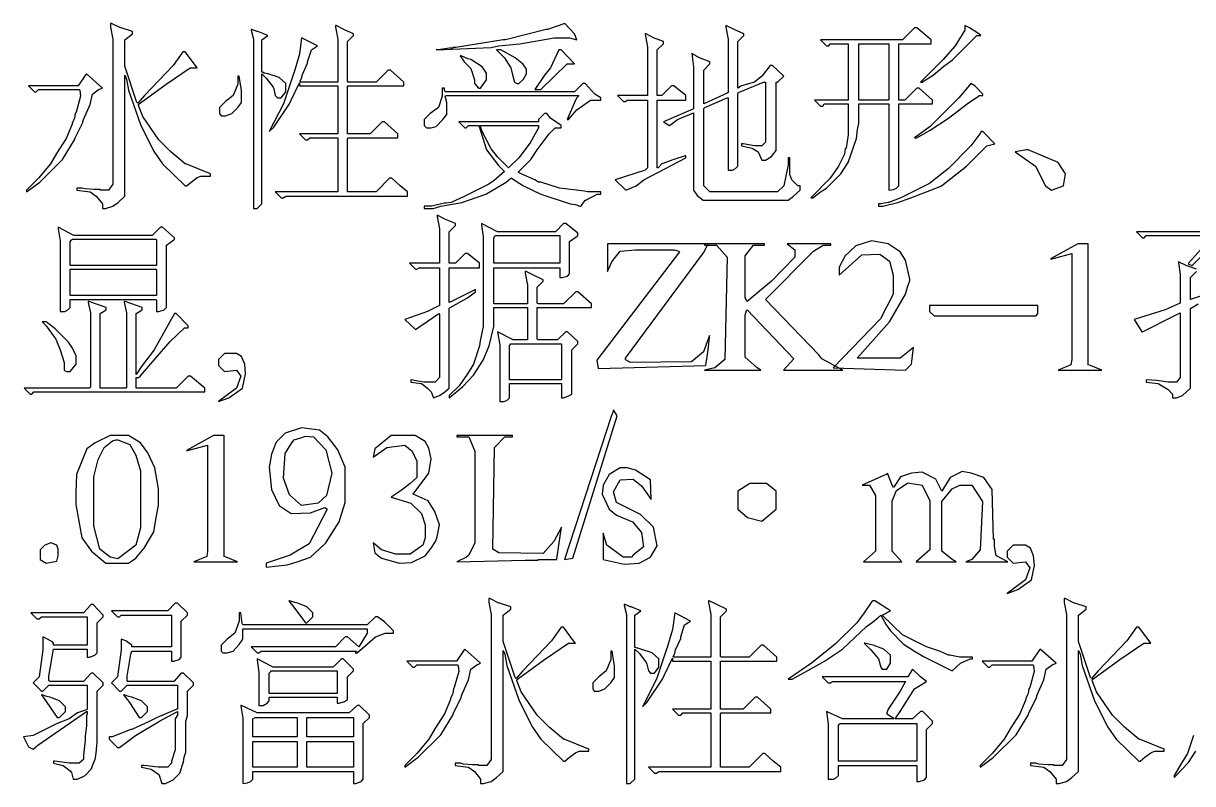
# Model space of a CAD drawing. Extents: x 94 to 452, y -72 to 1042.
# Drawn here: x 404.96 to 426.29, y 739.9 to 753.78 of the extents above; entities that cross this region are included whole.
import ezdxf

# ---------------------------------------------------------------- set-up
doc = ezdxf.new("R2010")
doc.units = 0
doc.header["$MEASUREMENT"] = 0
doc.layers.add('TREE_LAYER', color=7, linetype='Continuous')

msp = doc.modelspace()

# ---------------------------------------------------------------- linework, layer by layer
at = {"layer": 'TREE_LAYER', "elevation": 1017}
for points in [[(406.561387, 753.776627), (406.547661, 753.776627), (406.547661, 753.707999), (406.588838, 753.488391), (406.588838, 750.839372), (406.506485, 750.729568), (406.355504, 750.729568), (406.355504, 750.743293), (406.2457, 750.743293), (406.2457, 750.743293), (406.080995, 750.757019), (406.026093, 750.770744), (405.930014, 750.770744), (405.930014, 750.729568), (406.177073, 750.702117), (406.286877, 750.619764), (406.396681, 750.482509), (406.396681, 750.482509), (406.396681, 750.400156), (406.451583, 750.400156), (406.588838, 750.441332), (406.684916, 750.50996), (406.808446, 750.619764), (406.808446, 752.829568), (406.808446, 752.829568), (406.835897, 752.76094), (406.877073, 752.555058), (407.096681, 751.90996), (407.34374, 751.429568), (407.49472, 751.20996), (407.906485, 750.811921), (407.933936, 750.811921), (408.016289, 750.880548), (408.126093, 750.962901), (408.19472, 750.990352), (408.373151, 750.990352), (408.373151, 751.031528), (408.373151, 751.031528), (407.92021, 751.20996), (407.906485, 751.20996), (407.6457, 751.429568), (407.426093, 751.649176), (407.137857, 752.074666), (407.055504, 752.280548), (407.055504, 752.294274), (407.06923, 752.307999), (407.563348, 752.664862), (408.002563, 752.966823), (408.016289, 752.966823), (408.126093, 752.966823), (408.112367, 752.980548), (407.906485, 753.255058), (407.906485, 753.255058), (407.865308, 753.255058), (407.686877, 753.007999), (407.165308, 752.458979), (407.041779, 752.321725), (407.028053, 752.33545), (406.808446, 752.994274), (406.808446, 753.474666), (406.9457, 753.58447), (406.9457, 753.58447), (406.9457, 753.625646), (406.739818, 753.694274), (406.726093, 753.694274), (406.561387, 753.776627), (406.561387, 753.776627)], [(410.664963, 753.73545), (410.651238, 753.73545), (410.651238, 753.707999), (410.692414, 753.488391), (410.692414, 752.719764), (410.692414, 752.706038), (410.00614, 752.706038), (410.00614, 752.719764), (410.033591, 752.774666), (410.047316, 752.843293), (410.143395, 753.049176), (410.143395, 753.076627), (410.212022, 753.296234), (410.321826, 753.364862), (410.033591, 753.515842), (409.992414, 753.213881), (409.896336, 752.88447), (409.88261, 752.857019), (409.704179, 752.307999), (409.443395, 751.800156), (409.525748, 751.882509), (409.813983, 752.307999), (409.841434, 752.376627), (409.992414, 752.692313), (409.992414, 752.678587), (409.992414, 752.637411), (410.692414, 752.637411), (410.692414, 752.637411), (410.692414, 751.758979), (410.692414, 751.758979), (409.992414, 751.758979), (410.102218, 751.649176), (410.143395, 751.649176), (410.184571, 751.690352), (410.692414, 751.690352), (410.692414, 751.676627), (410.692414, 750.702117), (410.692414, 750.702117), (409.553199, 750.702117), (409.663002, 750.592313), (409.704179, 750.592313), (409.745355, 750.619764), (411.968885, 750.619764), (411.968885, 750.702117), (411.83163, 750.811921), (411.68065, 750.949176), (411.639473, 750.949176), (411.392414, 750.702117), (410.884571, 750.702117), (410.870846, 750.702117), (410.870846, 751.676627), (410.884571, 751.690352), (411.790453, 751.690352), (411.790453, 751.758979), (411.543395, 751.978587), (411.502218, 751.978587), (411.28261, 751.758979), (410.884571, 751.758979), (410.870846, 751.758979), (410.870846, 752.637411), (410.884571, 752.637411), (411.900257, 752.637411), (411.900257, 752.706038), (411.653199, 752.925646), (411.612022, 752.925646), (411.392414, 752.706038), (410.884571, 752.706038), (410.870846, 752.719764), (410.870846, 753.447215), (410.98065, 753.557019), (410.98065, 753.58447), (410.802218, 753.666823), (410.664963, 753.73545), (410.664963, 753.73545)], [(414.837167, 753.776627), (414.521481, 753.666823), (414.49403, 753.666823), (413.752853, 753.474666), (413.711677, 753.474666), (412.846971, 753.337411), (412.792069, 753.337411), (412.792069, 753.323685), (412.723442, 753.323685), (412.531285, 753.296234), (412.490108, 753.296234), (413.492069, 753.337411), (413.629324, 753.364862), (414.013638, 753.406038), (414.64501, 753.515842), (414.91952, 753.515842), (415.056775, 753.474666), (415.015599, 753.58447), (414.837167, 753.776627), (414.837167, 753.776627)], [(417.774077, 753.73545), (417.774077, 753.73545), (417.774077, 753.707999), (417.815254, 753.488391), (417.815254, 752.513881), (417.801528, 752.500156), (417.376038, 752.307999), (417.376038, 752.321725), (417.376038, 752.925646), (417.485842, 753.03545), (417.485842, 753.076627), (417.293685, 753.145254), (417.15643, 753.227607), (417.183881, 752.980548), (417.183881, 752.225646), (417.170156, 752.211921), (416.634861, 751.978587), (416.744665, 751.90996), (416.895646, 752.019764), (417.183881, 752.143293), (417.183881, 752.143293), (417.183881, 750.729568), (417.252508, 750.633489), (417.362312, 750.551136), (418.913293, 750.551136), (419.009371, 750.619764), (419.132901, 750.729568), (419.132901, 750.811921), (419.091724, 750.811921), (418.98192, 750.921725), (418.940744, 751.017803), (418.940744, 751.319764), (418.913293, 751.319764), (418.913293, 751.196234), (418.83094, 750.811921), (418.721136, 750.702117), (417.485842, 750.702117), (417.376038, 750.811921), (417.376038, 752.225646), (417.389763, 752.239372), (417.801528, 752.417803), (417.815254, 752.417803), (417.815254, 751.100156), (417.897606, 751.100156), (417.952508, 751.127607), (417.993685, 751.168783), (417.993685, 752.500156), (418.00741, 752.513881), (418.460352, 752.706038), (418.501528, 752.706038), (418.501528, 752.706038), (418.501528, 751.607999), (418.432901, 751.539372), (418.295646, 751.539372), (418.089763, 751.580548), (418.062312, 751.580548), (418.062312, 751.539372), (418.254469, 751.498195), (418.364273, 751.429568), (418.432901, 751.278587), (418.501528, 751.278587), (418.611332, 751.347215), (418.693685, 751.457019), (418.693685, 752.706038), (418.721136, 752.706038), (418.83094, 752.815842), (418.625057, 753.007999), (418.583881, 753.007999), (418.432901, 752.815842), (418.295646, 752.706038), (418.062312, 752.637411), (417.993685, 752.596234), (417.993685, 752.60996), (417.993685, 753.447215), (418.103489, 753.557019), (418.103489, 753.58447), (417.925057, 753.666823), (417.774077, 753.73545), (417.774077, 753.73545)], [(421.260007, 753.694274), (421.21883, 753.694274), (420.999222, 753.474666), (419.503144, 753.474666), (419.612948, 753.364862), (419.654124, 753.364862), (419.681575, 753.406038), (420.010987, 753.406038), (420.010987, 753.406038), (420.010987, 752.390352), (420.010987, 752.376627), (419.39334, 752.376627), (419.503144, 752.266823), (419.54432, 752.266823), (419.571771, 752.307999), (420.010987, 752.307999), (420.010987, 752.307999), (420.010987, 751.745254), (419.96981, 751.498195), (419.956085, 751.48447), (419.942359, 751.388391), (419.832556, 751.168783), (419.681575, 750.949176), (419.324712, 750.592313), (419.365889, 750.592313), (419.503144, 750.702117), (419.612948, 750.770744), (419.873732, 751.031528), (420.010987, 751.237411), (420.161967, 751.676627), (420.175693, 751.841332), (420.203144, 751.951136), (420.203144, 752.307999), (420.203144, 752.307999), (420.738438, 752.307999), (420.752163, 752.307999), (420.752163, 750.729568), (420.834516, 750.743293), (420.889418, 750.770744), (420.930595, 750.811921), (420.930595, 752.307999), (420.930595, 752.307999), (421.548242, 752.307999), (421.548242, 752.376627), (421.301183, 752.596234), (421.260007, 752.596234), (421.040399, 752.376627), (420.930595, 752.376627), (420.930595, 752.390352), (420.930595, 753.406038), (420.930595, 753.406038), (421.520791, 753.406038), (421.520791, 753.474666), (421.260007, 753.694274), (421.260007, 753.694274)], [(422.138438, 753.73545), (422.138438, 753.73545), (422.138438, 753.666823), (422.138438, 753.653097), (421.960007, 753.364862), (421.740399, 753.117803), (421.328634, 752.706038), (421.36981, 752.706038), (421.383536, 752.719764), (421.561967, 752.829568), (421.754124, 752.994274), (421.905105, 753.104077), (422.358046, 753.557019), (422.426673, 753.557019), (422.371771, 753.598195), (422.220791, 753.694274), (422.138438, 753.73545), (422.138438, 753.73545)], [(409.127708, 753.666823), (409.113983, 753.666823), (409.113983, 753.653097), (409.155159, 753.488391), (409.155159, 750.400156), (409.223787, 750.400156), (409.30614, 750.482509), (409.30614, 752.843293), (409.30614, 752.857019), (409.388493, 752.774666), (409.512022, 752.60996), (409.525748, 752.582509), (409.553199, 752.458979), (409.594375, 752.417803), (409.663002, 752.417803), (409.745355, 752.527607), (409.745355, 752.678587), (409.621826, 752.788391), (409.415944, 752.857019), (409.361042, 752.870744), (409.347316, 752.870744), (409.319865, 752.88447), (409.30614, 752.88447), (409.30614, 753.474666), (409.415944, 753.557019), (409.237512, 753.625646), (409.223787, 753.625646), (409.127708, 753.666823), (409.127708, 753.666823)], [(416.319175, 753.58447), (416.30545, 753.58447), (416.30545, 753.570744), (416.346626, 753.351136), (416.346626, 752.458979), (416.346626, 752.458979), (415.797606, 752.458979), (415.90741, 752.349176), (415.948587, 752.349176), (415.976038, 752.376627), (416.346626, 752.376627), (416.346626, 752.376627), (416.346626, 751.141332), (416.30545, 751.100156), (415.75643, 750.921725), (415.948587, 750.729568), (416.140744, 750.811921), (416.277999, 750.921725), (417.046626, 751.319764), (417.046626, 751.36094), (417.032901, 751.36094), (416.827018, 751.292313), (416.60741, 751.20996), (416.538783, 751.141332), (416.525057, 751.141332), (416.525057, 752.376627), (416.538783, 752.376627), (417.046626, 752.376627), (417.046626, 752.458979), (416.827018, 752.637411), (416.785842, 752.637411), (416.60741, 752.458979), (416.525057, 752.458979), (416.525057, 753.296234), (416.634861, 753.406038), (416.634861, 753.447215), (416.45643, 753.515842), (416.319175, 753.58447), (416.319175, 753.58447)], [(413.670501, 753.296234), (413.588148, 753.296234), (413.739128, 753.145254), (413.848932, 752.966823), (413.890108, 752.815842), (413.917559, 752.706038), (413.958736, 752.678587), (413.999912, 752.678587), (414.082265, 752.76094), (414.137167, 752.857019), (414.137167, 752.925646), (414.137167, 752.939372), (414.06854, 753.03545), (414.054814, 753.049176), (413.931285, 753.145254), (413.670501, 753.296234), (413.670501, 753.296234)], [(414.76854, 753.296234), (414.727363, 753.296234), (414.576383, 752.966823), (414.466579, 752.829568), (414.288148, 752.568783), (414.397952, 752.568783), (414.878344, 753.03545), (415.015599, 753.03545), (414.76854, 753.296234), (414.76854, 753.296234)], [(420.203144, 753.406038), (420.203144, 753.406038), (420.738438, 753.406038), (420.752163, 753.406038), (420.752163, 752.390352), (420.738438, 752.376627), (420.203144, 752.376627), (420.203144, 752.390352), (420.203144, 753.406038), (420.203144, 753.406038)], [(412.94305, 753.18643), (412.929324, 753.18643), (412.997952, 753.076627), (413.121481, 752.953097), (413.190108, 752.747215), (413.190108, 752.678587), (413.258736, 752.596234), (413.299912, 752.596234), (413.409716, 752.747215), (413.409716, 752.857019), (413.409716, 752.870744), (413.327363, 752.980548), (413.121481, 753.117803), (413.066579, 753.131528), (412.94305, 753.18643), (412.94305, 753.18643)], [(406.108446, 752.857019), (406.09472, 752.843293), (405.957465, 752.637411), (405.051583, 752.637411), (405.161387, 752.527607), (405.188838, 752.527607), (405.230014, 752.568783), (405.971191, 752.568783), (405.984916, 752.555058), (405.998642, 752.445254), (405.916289, 752.157019), (405.902563, 752.129568), (405.888838, 752.047215), (405.875112, 752.019764), (405.847661, 751.951136), (405.847661, 751.937411), (405.737857, 751.676627), (405.559426, 751.402117), (405.449622, 751.20996), (405.230014, 750.949176), (405.010406, 750.729568), (405.010406, 750.702117), (405.257465, 750.880548), (405.66923, 751.292313), (405.888838, 751.649176), (405.902563, 751.690352), (406.039818, 751.964862), (406.039818, 751.978587), (406.053544, 752.019764), (406.177073, 752.294274), (406.218249, 752.48643), (406.328053, 752.568783), (406.396681, 752.596234), (406.108446, 752.857019), (406.108446, 752.857019)], [(408.894375, 752.815842), (408.866924, 752.815842), (408.866924, 752.664862), (408.784571, 752.458979), (408.647316, 752.349176), (408.537512, 752.239372), (408.537512, 752.129568), (408.564963, 752.088391), (408.647316, 752.088391), (408.75712, 752.129568), (408.866924, 752.239372), (408.935551, 752.33545), (408.935551, 752.555058), (408.921826, 752.623685), (408.894375, 752.815842), (408.894375, 752.815842)], [(415.207755, 752.678587), (415.166579, 752.678587), (415.015599, 752.527607), (412.654814, 752.527607), (412.641089, 752.555058), (412.641089, 752.596234), (412.599912, 752.596234), (412.599912, 752.445254), (412.531285, 752.239372), (412.380304, 752.129568), (412.270501, 752.019764), (412.270501, 751.90996), (412.311677, 751.868783), (412.39403, 751.868783), (412.490108, 751.896234), (412.613638, 752.019764), (412.682265, 752.115842), (412.682265, 752.33545), (412.654814, 752.445254), (412.66854, 752.458979), (415.084226, 752.458979), (415.084226, 752.445254), (415.056775, 752.417803), (415.029324, 752.376627), (414.878344, 752.019764), (414.878344, 752.019764), (414.905795, 752.019764), (415.056775, 752.198195), (415.303834, 752.376627), (415.317559, 752.376627), (415.495991, 752.376627), (415.495991, 752.417803), (415.386187, 752.48643), (415.207755, 752.678587), (415.207755, 752.678587)], [(422.248242, 752.678587), (422.220791, 752.651136), (422.028634, 752.417803), (421.507065, 751.896234), (421.410987, 751.827607), (421.21883, 751.690352), (421.260007, 751.690352), (421.507065, 751.827607), (421.836477, 752.047215), (422.179614, 752.307999), (422.385497, 752.445254), (422.399222, 752.458979), (422.46785, 752.458979), (422.46785, 752.48643), (422.316869, 752.637411), (422.248242, 752.678587), (422.248242, 752.678587)], [(414.507755, 752.129568), (414.466579, 752.129568), (414.356775, 752.019764), (414.356775, 751.978587), (414.356775, 751.978587), (412.901873, 751.978587), (413.011677, 751.868783), (413.039128, 751.868783), (413.080304, 751.90996), (413.258736, 751.90996), (413.272461, 751.896234), (413.409716, 751.470744), (413.629324, 751.182509), (413.739128, 751.072705), (413.546971, 750.907999), (413.450893, 750.839372), (413.011677, 750.619764), (412.764618, 750.50996), (412.66854, 750.496234), (412.641089, 750.496234), (412.586187, 750.482509), (412.407755, 750.441332), (412.270501, 750.441332), (412.270501, 750.400156), (412.435206, 750.400156), (412.572461, 750.441332), (412.956775, 750.50996), (413.395991, 750.66094), (413.766579, 750.880548), (413.848932, 750.949176), (413.862657, 750.949176), (414.082265, 750.811921), (414.397952, 750.66094), (414.933246, 750.482509), (415.029324, 750.468783), (415.111677, 750.441332), (415.125403, 750.441332), (415.139128, 750.455058), (415.207755, 750.551136), (415.221481, 750.551136), (415.427363, 750.66094), (415.495991, 750.66094), (415.495991, 750.702117), (415.248932, 750.702117), (415.19403, 750.715842), (414.741089, 750.770744), (414.397952, 750.880548), (414.356775, 750.880548), (414.288148, 750.921725), (414.041089, 751.031528), (413.986187, 751.058979), (414.21952, 751.292313), (414.329324, 751.470744), (414.548932, 751.758979), (414.658736, 751.868783), (414.76854, 751.868783), (414.76854, 751.90996), (414.576383, 752.047215), (414.507755, 752.129568), (414.507755, 752.129568)], [(413.299912, 751.896234), (413.299912, 751.90996), (414.356775, 751.90996), (414.356775, 751.896234), (414.356775, 751.868783), (414.205795, 751.594274), (413.999912, 751.319764), (413.807755, 751.141332), (413.615599, 751.333489), (413.492069, 751.48447), (413.327363, 751.800156), (413.299912, 751.896234), (413.299912, 751.896234)], [(422.46785, 751.800156), (422.426673, 751.800156), (422.426673, 751.78643), (422.248242, 751.539372), (421.836477, 751.127607), (421.49334, 750.853097), (420.971771, 750.592313), (420.752163, 750.50996), (420.738438, 750.50996), (420.601183, 750.482509), (420.560007, 750.482509), (420.560007, 750.441332), (420.642359, 750.441332), (420.916869, 750.50996), (421.150203, 750.592313), (421.685497, 750.798195), (421.712948, 750.811921), (422.165889, 751.168783), (422.536477, 751.539372), (422.687458, 751.580548), (422.46785, 751.800156), (422.46785, 751.800156)], [(423.291034, 751.470744), (423.263583, 751.470744), (423.057701, 751.429568), (423.428289, 751.168783), (423.60672, 750.811921), (423.716524, 750.729568), (423.936132, 750.811921), (423.977309, 751.031528), (423.840054, 751.237411), (423.291034, 751.470744), (423.291034, 751.470744)], [(412.509531, 750.276627), (412.509531, 750.276627), (412.509531, 750.249176), (412.550708, 750.029568), (412.550708, 749.398195), (412.536982, 749.398195), (412.001688, 749.398195), (412.111492, 749.288391), (412.138943, 749.288391), (412.180119, 749.315842), (412.536982, 749.315842), (412.550708, 749.315842), (412.550708, 748.629568), (412.3311, 748.519764), (411.919335, 748.368783), (412.111492, 748.190352), (412.536982, 748.478587), (412.550708, 748.464862), (412.550708, 747.311921), (412.468355, 747.229568), (412.262472, 747.229568), (412.029139, 747.270744), (412.029139, 747.229568), (412.221296, 747.202117), (412.3311, 747.119764), (412.399727, 747.051136), (412.440904, 746.941332), (412.550708, 746.982509), (412.646786, 747.051136), (412.729139, 747.119764), (412.729139, 748.574666), (412.742864, 748.588391), (413.058551, 748.766823), (413.209531, 748.876627), (413.209531, 748.917803), (412.770315, 748.698195), (412.729139, 748.68447), (412.729139, 748.698195), (412.729139, 749.315842), (412.729139, 749.315842), (413.278159, 749.315842), (413.278159, 749.398195), (413.058551, 749.576627), (413.017374, 749.576627), (412.838943, 749.398195), (412.729139, 749.398195), (412.729139, 749.398195), (412.729139, 749.974666), (412.838943, 750.08447), (412.838943, 750.125646), (412.660512, 750.194274), (412.509531, 750.276627), (412.509531, 750.276627)], [(405.588776, 750.057019), (405.588776, 750.057019), (405.588776, 750.029568), (405.629952, 749.80996), (405.629952, 748.519764), (405.712305, 748.519764), (405.767207, 748.547215), (405.808384, 748.588391), (405.808384, 748.725646), (405.808384, 748.739372), (407.37309, 748.739372), (407.386815, 748.725646), (407.386815, 748.519764), (407.427992, 748.519764), (407.52407, 748.547215), (407.565247, 748.588391), (407.565247, 749.727607), (407.702501, 749.823685), (407.716227, 749.837411), (407.716227, 749.864862), (407.496619, 750.057019), (407.455443, 750.057019), (407.304462, 749.906038), (405.877011, 749.906038), (405.588776, 750.057019), (405.588776, 750.057019)], [(413.319335, 750.125646), (413.319335, 750.125646), (413.319335, 750.098195), (413.346786, 749.878587), (413.346786, 748.245254), (413.291884, 747.98447), (413.278159, 747.888391), (413.168355, 747.558979), (413.058551, 747.380548), (412.90757, 747.16094), (412.729139, 746.982509), (412.729139, 746.941332), (412.976198, 747.147215), (413.168355, 747.353097), (413.346786, 747.627607), (413.45659, 747.888391), (413.497766, 748.066823), (413.538943, 748.245254), (413.538943, 748.588391), (413.538943, 748.588391), (414.15659, 748.588391), (414.15659, 748.588391), (414.15659, 748.011921), (414.15659, 747.998195), (413.895806, 747.998195), (413.60757, 748.149176), (413.648747, 747.902117), (413.648747, 746.872705), (413.7311, 746.872705), (413.786002, 746.900156), (413.827178, 746.941332), (413.827178, 747.188391), (413.827178, 747.202117), (414.774237, 747.202117), (414.774237, 747.188391), (414.774237, 746.941332), (414.815413, 746.941332), (414.925217, 746.982509), (414.966394, 747.00996), (414.966394, 747.819764), (415.076198, 747.929568), (415.076198, 747.970744), (414.884041, 748.149176), (414.85659, 748.149176), (414.70561, 747.998195), (414.348747, 747.998195), (414.335021, 748.011921), (414.335021, 748.588391), (414.348747, 748.588391), (415.323257, 748.588391), (415.323257, 748.657019), (415.076198, 748.876627), (415.035021, 748.876627), (414.815413, 748.657019), (414.348747, 748.657019), (414.335021, 748.670744), (414.335021, 748.958979), (414.444825, 749.068783), (414.444825, 749.096234), (414.266394, 749.178587), (414.129139, 749.247215), (414.115413, 749.247215), (414.115413, 749.219764), (414.15659, 749.000156), (414.15659, 748.670744), (414.15659, 748.657019), (413.538943, 748.657019), (413.538943, 748.670744), (413.538943, 749.315842), (413.538943, 749.315842), (414.733061, 749.315842), (414.746786, 749.315842), (414.746786, 749.137411), (414.787962, 749.137411), (414.884041, 749.164862), (414.925217, 749.206038), (414.925217, 749.796234), (415.062472, 749.892313), (415.076198, 749.906038), (415.076198, 749.947215), (414.85659, 750.125646), (414.815413, 750.125646), (414.664433, 749.974666), (413.60757, 749.974666), (413.319335, 750.125646), (413.319335, 750.125646)], [(426.697287, 750.166823), (426.614934, 750.08447), (426.573757, 749.974666), (425.269836, 749.974666), (425.37964, 749.864862), (425.407091, 749.864862), (425.448267, 749.906038), (426.546306, 749.906038), (426.546306, 749.906038), (426.436502, 749.645254), (426.216895, 749.398195), (426.216895, 749.38447), (426.285522, 749.357019), (426.65611, 749.727607), (426.875718, 749.864862), (427.026698, 749.864862), (426.697287, 750.166823), (426.697287, 750.166823)], [(405.835835, 749.823685), (405.84956, 749.837411), (407.37309, 749.837411), (407.386815, 749.823685), (407.386815, 749.357019), (407.37309, 749.357019), (405.808384, 749.357019), (405.808384, 749.357019), (405.808384, 749.796234), (405.835835, 749.823685), (405.835835, 749.823685)], [(413.566394, 749.906038), (413.566394, 749.906038), (414.733061, 749.906038), (414.746786, 749.906038), (414.746786, 749.398195), (414.733061, 749.398195), (413.538943, 749.398195), (413.538943, 749.398195), (413.538943, 749.864862), (413.566394, 749.906038), (413.566394, 749.906038)], [(417.452262, 749.755058), (415.613046, 749.755058), (415.613046, 749.247215), (415.695399, 749.425646), (415.846379, 749.617803), (416.120889, 749.645254), (416.834615, 749.645254), (416.916967, 749.617803), (416.930693, 749.604077), (415.420889, 747.627607), (415.44834, 747.476627), (417.411085, 747.531528), (417.452262, 747.819764), (417.479713, 748.039372), (417.479713, 748.080548), (417.369909, 747.778587), (417.150301, 747.600156), (416.038536, 747.58643), (415.956183, 747.627607), (415.942458, 747.641332), (415.942458, 747.668783), (417.369909, 749.590352), (417.452262, 749.755058), (417.452262, 749.755058)], [(418.483227, 749.755058), (417.385188, 749.755058), (417.385188, 749.727607), (417.604796, 749.727607), (417.796953, 749.507999), (417.755776, 747.641332), (417.577345, 747.490352), (417.385188, 747.449176), (418.4146, 747.449176), (418.345973, 747.490352), (418.126365, 747.682509), (418.126365, 748.451136), (418.153816, 748.533489), (418.167541, 748.547215), (419.018522, 747.655058), (418.826365, 747.449176), (419.910678, 747.449176), (419.526365, 747.655058), (419.471463, 747.723685), (418.496953, 748.739372), (419.375384, 749.617803), (419.553816, 749.727607), (419.691071, 749.727607), (419.691071, 749.755058), (418.894992, 749.755058), (419.032247, 749.645254), (419.032247, 749.507999), (418.606757, 749.068783), (418.167541, 748.698195), (418.126365, 748.766823), (418.126365, 749.53545), (418.277345, 749.727607), (418.483227, 749.727607), (418.483227, 749.755058), (418.483227, 749.755058)], [(420.735762, 749.755058), (420.433801, 749.80996), (420.145566, 749.713881), (419.953409, 749.53545), (419.843605, 749.329568), (419.843605, 749.178587), (420.25537, 749.549176), (420.584781, 749.562901), (420.763213, 749.439372), (420.83184, 749.178587), (420.83184, 748.83545), (420.598507, 748.382509), (419.733801, 747.490352), (421.051448, 747.449176), (421.161252, 747.558979), (421.202428, 747.86094), (420.95537, 747.668783), (420.25537, 747.668783), (420.173017, 747.668783), (420.763213, 748.327607), (421.051448, 748.83545), (421.092625, 748.958979), (421.133801, 749.082509), (421.133801, 749.10996), (421.10635, 749.219764), (421.065174, 749.398195), (421.051448, 749.453097), (420.95537, 749.604077), (420.941644, 749.617803), (420.735762, 749.755058), (420.735762, 749.755058)], [(424.38985, 749.755058), (424.197693, 749.755058), (423.703576, 749.480548), (423.731027, 749.480548), (424.087889, 749.576627), (424.087889, 749.329568), (424.087889, 747.641332), (424.074164, 747.545254), (423.840831, 747.449176), (424.636909, 747.449176), (424.431027, 747.531528), (424.38985, 747.545254), (424.38985, 747.627607), (424.38985, 749.755058), (424.38985, 749.755058)], [(426.038463, 749.425646), (426.038463, 749.425646), (426.038463, 749.411921), (426.065914, 749.192313), (426.065914, 748.670744), (425.791404, 748.547215), (425.228659, 748.368783), (425.365914, 748.149176), (425.37964, 748.149176), (425.983561, 748.451136), (426.065914, 748.492313), (426.065914, 748.478587), (426.065914, 747.311921), (425.997287, 747.229568), (425.846306, 747.229568), (425.640424, 747.257019), (425.448267, 747.270744), (425.448267, 747.229568), (425.667875, 747.202117), (425.846306, 747.092313), (425.928659, 747.00996), (425.928659, 746.941332), (425.997287, 746.941332), (426.107091, 746.982509), (426.258071, 747.119764), (426.258071, 748.574666), (426.395326, 748.657019)], [(426.367875, 749.288391), (426.175718, 749.357019), (426.038463, 749.425646), (426.038463, 749.425646)], [(405.808384, 749.274666), (405.808384, 749.288391), (407.37309, 749.288391), (407.386815, 749.274666), (407.386815, 748.807999), (407.37309, 748.807999), (405.808384, 748.807999), (405.808384, 748.807999), (405.808384, 749.274666), (405.808384, 749.274666)], [(427.012973, 748.98643), (426.258071, 748.739372), (426.258071, 748.739372), (426.258071, 749.137411), (426.367875, 749.247215)], [(406.151521, 748.698195), (406.137796, 748.698195), (406.137796, 748.68447), (406.178972, 748.492313), (406.178972, 747.133489), (406.165247, 747.119764), (404.971129, 747.119764), (405.080933, 747.00996), (405.108384, 747.00996), (405.14956, 747.051136), (408.265247, 747.051136), (408.265247, 747.119764), (408.004462, 747.339372), (407.963286, 747.339372), (407.743678, 747.119764), (407.016227, 747.119764), (407.016227, 747.133489), (407.016227, 747.298195), (407.016227, 747.311921), (407.057403, 747.311921), (407.084854, 747.339372), (407.633874, 747.970744), (407.894658, 748.217803), (407.963286, 748.217803), (407.963286, 748.258979), (407.743678, 748.478587), (407.716227, 748.478587), (407.345639, 747.819764), (407.126031, 747.531528), (407.016227, 747.366823), (407.016227, 747.380548), (407.016227, 748.478587), (407.126031, 748.547215), (407.126031, 748.547215), (407.126031, 748.588391), (406.810345, 748.698195), (406.796619, 748.698195), (406.796619, 748.68447), (406.837796, 748.492313), (406.837796, 747.133489), (406.82407, 747.119764), (406.357403, 747.119764), (406.357403, 747.133489), (406.357403, 748.478587), (406.467207, 748.547215), (406.467207, 748.547215), (406.467207, 748.588391), (406.151521, 748.698195), (406.151521, 748.698195)], [(423.468688, 748.629568), (421.492218, 748.629568), (421.492218, 748.519764), (421.574571, 748.437411), (423.441237, 748.437411), (423.468688, 748.478587), (423.468688, 748.629568), (423.468688, 748.629568)], [(405.369168, 748.327607), (405.300541, 748.327607), (405.369168, 748.258979), (405.5476, 748.011921), (405.561325, 747.98447), (405.629952, 747.819764), (405.69858, 747.58643), (405.69858, 747.572705), (405.69858, 747.449176), (405.739756, 747.421725), (405.808384, 747.421725), (405.918188, 747.558979), (405.918188, 747.70996), (405.84956, 747.847215), (405.780933, 747.957019), (405.533874, 748.204077), (405.369168, 748.327607), (405.369168, 748.327607)], [(413.854629, 747.929568), (413.868355, 747.929568), (414.774237, 747.929568), (414.774237, 747.929568), (414.774237, 747.270744), (414.774237, 747.270744), (413.827178, 747.270744), (413.827178, 747.270744), (413.827178, 747.888391), (413.854629, 747.929568), (413.854629, 747.929568)], [(408.843271, 747.751136), (408.623663, 747.751136), (408.513859, 747.641332), (408.513859, 747.531528), (408.623663, 747.421725), (408.843271, 747.449176), (408.925624, 747.339372), (408.843271, 747.119764), (408.513859, 746.872705), (408.706016, 746.941332), (408.953075, 747.119764), (409.007977, 747.380548), (408.994252, 747.558979), (408.93935, 747.696234), (408.843271, 747.751136), (408.843271, 747.751136)], [(415.723544, 746.707999), (415.682368, 746.598195), (414.831387, 743.990352), (414.982368, 744.017803), (415.792172, 746.611921), (415.723544, 746.721725), (415.723544, 746.707999)], [(406.871431, 746.255058), (406.542019, 746.255058), (406.267509, 746.117803), (406.116529, 746.007999), (406.020451, 745.788391), (405.924372, 745.541332), (405.910647, 745.211921), (405.910647, 744.992313), (406.020451, 744.388391), (406.198882, 744.141332), (406.459666, 743.921725), (406.871431, 743.921725), (406.871431, 743.921725), (407.008686, 744.017803), (407.159666, 744.196234), (407.338098, 744.498195), (407.379274, 744.758979), (407.420451, 744.978587), (407.420451, 745.088391), (407.420451, 745.280548), (407.351823, 745.664862), (407.228294, 745.939372), (407.091039, 746.117803), (406.871431, 746.255058), (406.871431, 746.255058)], [(408.617148, 746.255058), (408.424991, 746.255058), (407.930873, 745.980548), (407.958324, 745.980548), (408.315187, 746.076627), (408.315187, 745.829568), (408.315187, 744.141332), (408.301461, 744.045254), (408.068128, 743.949176), (408.864207, 743.949176), (408.658324, 744.031528), (408.617148, 744.045254), (408.617148, 744.127607), (408.617148, 746.255058), (408.617148, 746.255058)], [(410.362864, 746.351136), (410.033453, 746.392313), (409.731492, 746.296234), (409.566786, 746.131528), (409.484433, 745.911921), (409.443257, 745.678587), (409.484433, 745.266823), (409.621688, 744.978587), (409.841296, 744.827607), (410.198159, 744.841332), (410.458943, 744.937411), (410.500119, 744.90996), (410.170708, 744.278587), (409.82757, 744.072705), (409.388355, 743.921725), (409.388355, 743.853097), (409.772668, 743.894274), (409.9511, 743.949176), (410.198159, 744.031528), (410.445217, 744.264862), (410.472668, 744.292313), (410.719727, 744.676627), (410.829531, 745.033489), (410.829531, 745.678587), (410.692276, 745.994274), (410.513845, 746.227607), (410.362864, 746.351136), (410.362864, 746.351136)], [(410.019727, 746.213881), (410.10208, 746.241332), (410.253061, 746.227607), (410.472668, 745.994274), (410.582472, 745.568783), (410.486394, 745.157019), (410.335413, 745.019764), (410.033453, 744.978587), (409.813845, 745.170744), (409.704041, 745.472705), (409.731492, 745.925646), (409.841296, 746.104077), (409.855021, 746.117803), (409.896198, 746.172705), (410.019727, 746.213881), (410.019727, 746.213881)], [(412.108581, 746.255058), (411.669365, 746.255058), (411.367405, 746.007999), (411.339954, 745.857019), (411.587013, 746.03545), (411.916424, 746.076627), (412.053679, 745.966823), (412.136032, 745.788391), (412.136032, 745.48643), (412.012503, 745.376627), (411.847797, 745.253097), (411.669365, 745.129568), (412.026228, 745.019764), (412.218385, 744.827607), (412.287013, 744.621725), (412.287013, 744.388391), (412.245836, 744.251136), (412.012503, 744.08643), (411.751718, 744.08643), (411.490934, 744.168783), (411.339954, 744.292313), (411.367405, 744.113881), (411.490934, 744.017803), (411.820346, 743.921725), (412.039954, 743.93545), (412.287013, 744.058979), (412.396816, 744.196234), (412.479169, 744.319764), (412.50662, 744.402117), (412.547797, 744.621725), (412.465444, 744.868783), (412.341915, 745.06094), (412.067405, 745.18447), (412.35564, 745.568783), (412.396816, 745.829568), (412.35564, 746.021725), (412.287013, 746.145254), (412.108581, 746.255058), (412.108581, 746.255058)], [(413.881749, 746.255058), (412.866063, 746.255058), (412.866063, 746.227607), (413.08567, 746.227607), (413.195474, 745.966823), (413.195474, 744.292313), (413.08567, 744.072705), (413.044494, 744.031528), (412.866063, 743.949176), (414.115082, 743.976627), (414.128808, 743.976627), (414.348416, 743.976627), (414.348416, 743.990352), (414.581749, 743.990352), (414.581749, 743.990352), (414.691553, 743.990352), (414.691553, 744.004077), (414.773906, 744.580548), (414.636651, 744.319764), (414.444494, 744.100156), (413.63469, 744.113881), (413.524886, 744.182509), (413.552337, 746.03545), (413.744494, 746.227607), (413.881749, 746.227607), (413.881749, 746.255058), (413.881749, 746.255058)], [(406.651823, 746.172705), (406.679274, 746.172705), (406.898882, 746.090352), (407.008686, 745.898195), (407.091039, 745.60996), (407.091039, 744.566823), (407.008686, 744.251136), (406.679274, 744.004077), (406.542019, 744.031528), (406.349862, 744.182509), (406.240058, 744.607999), (406.240058, 745.500156), (406.322411, 745.815842), (406.432215, 746.03545), (406.583196, 746.158979), (406.651823, 746.172705), (406.651823, 746.172705)], [(415.973182, 745.664862), (415.849653, 745.664862), (415.643771, 745.541332), (415.533967, 745.349176), (415.520241, 745.18447), (415.643771, 744.90996), (415.781025, 744.800156), (416.069261, 744.676627), (416.233967, 744.48447), (416.275143, 744.223685), (416.082986, 744.072705), (416.055535, 744.031528), (415.904555, 744.031528), (415.602594, 744.251136), (415.533967, 744.470744), (415.533967, 743.990352), (415.91828, 743.907999), (416.19279, 743.921725), (416.398673, 744.031528), (416.522202, 744.237411), (416.453575, 744.580548), (416.220241, 744.813881), (415.781025, 745.033489), (415.726124, 745.225646), (415.849653, 745.445254), (416.082986, 745.458979), (416.233967, 745.33545), (416.412398, 745.088391), (416.398673, 745.445254), (416.124163, 745.623685), (415.973182, 745.664862), (415.973182, 745.664862)], [(420.727361, 745.555058), (420.260694, 745.349176), (420.397949, 745.349176), (420.507753, 745.157019), (420.507753, 744.141332), (420.288145, 743.949176), (420.988145, 743.949176), (420.809714, 744.141332), (420.809714, 745.06094), (420.892067, 745.253097), (421.097949, 745.390352), (421.358733, 745.349176), (421.495988, 745.06094), (421.495988, 744.168783), (421.24893, 743.949176), (421.976381, 743.949176), (421.907753, 743.990352), (421.715596, 744.141332), (421.715596, 745.047215), (421.907753, 745.280548), (422.045008, 745.349176), (422.264616, 745.349176), (422.456773, 745.047215), (422.415596, 744.168783), (422.264616, 743.990352), (422.154812, 743.949176), (422.923439, 743.949176), (422.717557, 744.058979), (422.703832, 744.08643), (422.676381, 744.237411), (422.676381, 744.36094), (422.662655, 744.36094), (422.635204, 745.266823), (422.484224, 745.48643), (422.25089, 745.568783), (422.086184, 745.596234), (421.866577, 745.48643), (421.715596, 745.239372), (421.605792, 745.458979), (421.358733, 745.582509), (421.166577, 745.568783), (420.960694, 745.500156), (420.837165, 745.307999), (420.809714, 745.349176), (420.727361, 745.568783), (420.727361, 745.555058)], [(418.514978, 745.376627), (418.213017, 745.376627), (417.993409, 745.239372), (417.993409, 744.90996), (418.17184, 744.758979), (418.432625, 744.690352), (418.693409, 744.90996), (418.693409, 745.239372), (418.514978, 745.376627), (418.514978, 745.376627)], [(405.56493, 744.251136), (405.455126, 744.292313), (405.345322, 744.251136), (405.262969, 744.168783), (405.262969, 743.990352), (405.372773, 743.921725), (405.56493, 743.962901), (405.592381, 744.058979), (405.592381, 744.072705), (405.592381, 744.182509), (405.56493, 744.251136), (405.56493, 744.251136)], [(423.241705, 744.251136), (423.022097, 744.251136), (422.912293, 744.141332), (422.912293, 744.031528), (423.022097, 743.921725), (423.241705, 743.949176), (423.324058, 743.839372), (423.241705, 743.619764), (422.912293, 743.372705), (423.10445, 743.441332), (423.351509, 743.619764), (423.406411, 743.880548), (423.392685, 744.058979), (423.337784, 744.196234), (423.241705, 744.251136), (423.241705, 744.251136)], [(409.814673, 743.23545), (409.800947, 743.23545), (409.910751, 743.098195), (410.102908, 742.837411), (410.130359, 742.837411), (410.240163, 742.947215), (410.240163, 743.015842), (410.130359, 743.125646), (409.965653, 743.194274), (409.910751, 743.207999), (409.814673, 743.23545), (409.814673, 743.23545)], [(413.465653, 743.276627), (413.451928, 743.276627), (413.451928, 743.207999), (413.493104, 742.988391), (413.493104, 740.339372), (413.410751, 740.229568), (413.259771, 740.229568), (413.259771, 740.243293), (413.149967, 740.243293), (413.149967, 740.243293), (412.985261, 740.257019), (412.930359, 740.270744), (412.834281, 740.270744), (412.834281, 740.229568), (413.08134, 740.202117), (413.191144, 740.119764), (413.300947, 739.982509), (413.300947, 739.982509), (413.300947, 739.900156), (413.355849, 739.900156), (413.493104, 739.941332), (413.589183, 740.00996), (413.712712, 740.119764), (413.712712, 742.329568), (413.712712, 742.329568), (413.740163, 742.26094), (413.78134, 742.055058), (414.000947, 741.40996), (414.248006, 740.929568), (414.398987, 740.70996), (414.810751, 740.311921), (414.838202, 740.311921), (414.920555, 740.380548), (415.030359, 740.462901), (415.098987, 740.490352), (415.277418, 740.490352), (415.277418, 740.531528), (415.277418, 740.531528), (414.824477, 740.70996), (414.810751, 740.70996), (414.549967, 740.929568), (414.330359, 741.149176), (414.042124, 741.574666), (413.959771, 741.780548), (413.959771, 741.794274), (413.973496, 741.807999), (414.467614, 742.164862), (414.90683, 742.466823), (414.920555, 742.466823), (415.030359, 742.466823), (415.016634, 742.480548), (414.810751, 742.755058), (414.810751, 742.755058), (414.769575, 742.755058), (414.591144, 742.507999), (414.069575, 741.958979), (413.946045, 741.821725), (413.93232, 741.83545), (413.712712, 742.494274), (413.712712, 742.974666), (413.849967, 743.08447), (413.849967, 743.08447), (413.849967, 743.125646), (413.644085, 743.194274), (413.630359, 743.194274), (413.465653, 743.276627), (413.465653, 743.276627)], [(417.473496, 743.23545), (417.459771, 743.23545), (417.459771, 743.207999), (417.500947, 742.988391), (417.500947, 742.219764), (417.500947, 742.206038), (416.814673, 742.206038), (416.814673, 742.219764), (416.842124, 742.274666), (416.855849, 742.343293), (416.951928, 742.549176), (416.951928, 742.576627), (417.020555, 742.796234), (417.130359, 742.864862), (416.842124, 743.015842), (416.800947, 742.713881), (416.704869, 742.38447), (416.691144, 742.357019), (416.512712, 741.807999), (416.251928, 741.300156), (416.334281, 741.382509), (416.622516, 741.807999), (416.649967, 741.876627), (416.800947, 742.192313), (416.800947, 742.178587), (416.800947, 742.137411), (417.500947, 742.137411), (417.500947, 742.137411), (417.500947, 741.258979), (417.500947, 741.258979), (416.800947, 741.258979), (416.910751, 741.149176), (416.951928, 741.149176), (416.993104, 741.190352), (417.500947, 741.190352), (417.500947, 741.176627), (417.500947, 740.202117), (417.500947, 740.202117), (416.361732, 740.202117), (416.471536, 740.092313), (416.512712, 740.092313), (416.553889, 740.119764), (418.777418, 740.119764), (418.777418, 740.202117), (418.640163, 740.311921), (418.489183, 740.449176), (418.448006, 740.449176), (418.200947, 740.202117), (417.693104, 740.202117), (417.679379, 740.202117), (417.679379, 741.176627), (417.693104, 741.190352), (418.598987, 741.190352), (418.598987, 741.258979), (418.351928, 741.478587), (418.310751, 741.478587), (418.091144, 741.258979), (417.693104, 741.258979), (417.679379, 741.258979), (417.679379, 742.137411), (417.693104, 742.137411), (418.708791, 742.137411), (418.708791, 742.206038), (418.461732, 742.425646), (418.420555, 742.425646), (418.200947, 742.206038), (417.693104, 742.206038), (417.679379, 742.219764), (417.679379, 742.947215), (417.789183, 743.057019), (417.789183, 743.08447), (417.610751, 743.166823), (417.473496, 743.23545), (417.473496, 743.23545)], [(420.493104, 743.23545), (420.451928, 743.23545), (420.438202, 743.221725), (420.300947, 743.015842), (420.163693, 742.837411), (419.779379, 742.453097), (419.340163, 742.096234), (418.914673, 741.807999), (418.9833, 741.807999), (419.38134, 742.027607), (419.573496, 742.137411), (419.902908, 742.357019), (420.342124, 742.768783), (420.3833, 742.796234), (420.479379, 742.864862), (420.602908, 742.974666), (420.698987, 742.796234), (420.78134, 742.68643), (421.014673, 742.453097), (421.220555, 742.315842), (421.385261, 742.219764), (421.90683, 741.958979), (422.05781, 742.096234), (422.236242, 742.178587), (422.277418, 742.178587), (422.277418, 742.206038), (422.044085, 742.206038), (421.865653, 742.247215), (421.838202, 742.247215), (421.673496, 742.315842), (421.440163, 742.398195), (421.000947, 742.617803), (420.630359, 742.974666), (420.78134, 743.057019), (420.493104, 743.23545), (420.493104, 743.23545)], [(423.965653, 743.276627), (423.951928, 743.276627), (423.951928, 743.207999), (423.993104, 742.988391), (423.993104, 740.339372), (423.910751, 740.229568), (423.759771, 740.229568), (423.759771, 740.243293), (423.649967, 740.243293), (423.649967, 740.243293), (423.485261, 740.257019), (423.430359, 740.270744), (423.334281, 740.270744), (423.334281, 740.229568), (423.58134, 740.202117), (423.691144, 740.119764), (423.800947, 739.982509), (423.800947, 739.982509), (423.800947, 739.900156), (423.855849, 739.900156), (423.993104, 739.941332), (424.089183, 740.00996), (424.212712, 740.119764), (424.212712, 742.329568), (424.212712, 742.329568), (424.240163, 742.26094), (424.28134, 742.055058), (424.500947, 741.40996), (424.748006, 740.929568), (424.898987, 740.70996), (425.310751, 740.311921), (425.338202, 740.311921), (425.420555, 740.380548), (425.530359, 740.462901), (425.598987, 740.490352), (425.777418, 740.490352), (425.777418, 740.531528), (425.777418, 740.531528), (425.324477, 740.70996), (425.310751, 740.70996), (425.049967, 740.929568), (424.830359, 741.149176), (424.542124, 741.574666), (424.459771, 741.780548), (424.459771, 741.794274), (424.473496, 741.807999), (424.967614, 742.164862), (425.40683, 742.466823), (425.420555, 742.466823), (425.530359, 742.466823), (425.516634, 742.480548), (425.310751, 742.755058), (425.310751, 742.755058), (425.269575, 742.755058), (425.091144, 742.507999), (424.569575, 741.958979), (424.446045, 741.821725), (424.43232, 741.83545), (424.212712, 742.494274), (424.212712, 742.974666), (424.349967, 743.08447), (424.349967, 743.08447), (424.349967, 743.125646), (424.144085, 743.194274), (424.130359, 743.194274), (423.965653, 743.276627), (423.965653, 743.276627)], [(406.23232, 743.166823), (406.191144, 743.166823), (406.053889, 743.015842), (405.093104, 743.015842), (405.202908, 742.906038), (405.244085, 742.906038), (405.285261, 742.947215), (406.122516, 742.947215), (406.122516, 742.933489), (406.122516, 742.439372), (406.122516, 742.425646), (405.504869, 742.425646), (405.504869, 742.466823), (405.491144, 742.480548), (405.395065, 742.53545), (405.312712, 742.576627), (405.312712, 742.343293), (405.244085, 741.849176), (405.134281, 741.739372), (405.285261, 741.588391), (405.312712, 741.588391), (405.422516, 741.698195), (406.122516, 741.698195), (406.122516, 741.698195), (406.122516, 741.258979), (406.108791, 741.245254), (405.944085, 741.190352), (405.793104, 741.080548), (405.573496, 740.998195), (405.134281, 740.778587), (404.955849, 740.751136), (405.051928, 740.572705), (405.134281, 740.531528), (405.216634, 740.600156), (406.108791, 741.217803), (406.122516, 741.217803), (406.122516, 741.162901), (406.108791, 741.149176), (406.108791, 740.957019), (406.08134, 740.764862), (406.08134, 740.696234), (406.053889, 740.421725), (406.053889, 740.339372), (405.971536, 740.270744), (405.793104, 740.270744), (405.53232, 740.311921), (405.504869, 740.311921), (405.504869, 740.270744), (405.6833, 740.229568), (405.80683, 740.133489), (405.834281, 740.106038), (405.861732, 739.982509), (405.944085, 739.982509), (406.08134, 740.051136), (406.191144, 740.16094), (406.273496, 740.366823), (406.287222, 740.517803), (406.300947, 740.668783), (406.300947, 741.588391), (406.410751, 741.698195), (406.410751, 741.739372), (406.23232, 741.917803), (406.191144, 741.917803), (406.053889, 741.766823), (405.436242, 741.766823), (405.422516, 741.780548), (405.422516, 741.862901), (405.504869, 742.357019), (406.122516, 742.357019), (406.122516, 742.357019), (406.122516, 742.206038), (406.163693, 742.206038), (406.259771, 742.247215), (406.300947, 742.288391), (406.300947, 742.837411), (406.410751, 742.947215), (406.410751, 742.974666), (406.23232, 743.166823), (406.23232, 743.166823)], [(407.769575, 743.194274), (407.728398, 743.194274), (407.591144, 743.057019), (406.561732, 743.057019), (406.671536, 742.947215), (406.712712, 742.947215), (406.740163, 742.974666), (407.659771, 742.974666), (407.659771, 742.974666), (407.659771, 742.398195), (407.659771, 742.398195), (406.93232, 742.398195), (406.93232, 742.425646), (406.918595, 742.439372), (406.822516, 742.507999), (406.740163, 742.53545), (406.740163, 742.343293), (406.671536, 741.849176), (406.561732, 741.739372), (406.712712, 741.588391), (406.740163, 741.588391), (406.849967, 741.698195), (407.769575, 741.698195), (407.769575, 741.698195), (407.769575, 741.258979), (407.755849, 741.258979), (407.398987, 741.107999), (407.261732, 741.039372), (406.93232, 740.888391), (406.918595, 740.888391), (406.575457, 740.751136), (406.520555, 740.751136), (406.520555, 740.70996), (406.671536, 740.558979), (406.712712, 740.558979), (407.000947, 740.778587), (407.440163, 741.039372), (407.769575, 741.217803), (407.769575, 741.217803), (407.769575, 741.149176), (407.728398, 741.080548), (407.728398, 740.517803), (407.659771, 740.311921), (407.659771, 740.270744), (407.591144, 740.202117), (407.412712, 740.202117), (407.151928, 740.229568), (407.110751, 740.229568), (407.110751, 740.202117), (407.289183, 740.16094), (407.426438, 740.064862), (407.440163, 740.037411), (407.48134, 739.900156), (407.549967, 739.900156), (407.687222, 739.968783), (407.810751, 740.092313), (407.879379, 740.298195), (407.893104, 740.380548), (407.920555, 740.476627), (407.920555, 741.039372), (407.948006, 741.13545), (407.948006, 741.588391), (408.05781, 741.698195), (408.05781, 741.739372), (407.879379, 741.917803), (407.838202, 741.917803), (407.700947, 741.766823), (406.863693, 741.766823), (406.849967, 741.780548), (406.849967, 741.862901), (406.918595, 742.26094), (406.93232, 742.315842), (407.659771, 742.315842), (407.659771, 742.315842), (407.659771, 742.137411), (407.700947, 742.137411), (407.797026, 742.164862), (407.838202, 742.206038), (407.838202, 742.864862), (407.948006, 742.974666), (407.948006, 743.015842), (407.769575, 743.194274), (407.769575, 743.194274)], [(408.922516, 743.015842), (408.895065, 743.015842), (408.895065, 742.864862), (408.812712, 742.645254), (408.675457, 742.53545), (408.565653, 742.425646), (408.565653, 742.315842), (408.593104, 742.288391), (408.675457, 742.288391), (408.785261, 742.315842), (408.895065, 742.439372), (408.963693, 742.53545), (408.963693, 742.713881), (408.963693, 742.727607), (411.228398, 742.727607), (411.228398, 742.713881), (411.228398, 742.645254), (411.077418, 742.398195), (410.871536, 742.576627), (410.830359, 742.576627), (410.651928, 742.398195), (409.114673, 742.398195), (409.224477, 742.288391), (409.251928, 742.288391), (409.293104, 742.315842), (411.022516, 742.315842), (411.036242, 742.315842), (411.008791, 742.288391), (411.049967, 742.288391), (411.379379, 742.576627), (411.55781, 742.645254), (411.708791, 742.645254), (411.708791, 742.68643), (411.544085, 742.851136), (411.420555, 742.947215), (411.379379, 742.947215), (411.228398, 742.796234), (408.963693, 742.796234), (408.949967, 742.823685), (408.922516, 743.015842), (408.922516, 743.015842)], [(415.936242, 743.166823), (415.922516, 743.166823), (415.922516, 743.153097), (415.963693, 742.988391), (415.963693, 739.900156), (416.03232, 739.900156), (416.114673, 739.982509), (416.114673, 742.343293), (416.114673, 742.357019), (416.197026, 742.274666), (416.320555, 742.10996), (416.334281, 742.082509), (416.361732, 741.958979), (416.402908, 741.917803), (416.471536, 741.917803), (416.553889, 742.027607), (416.553889, 742.178587), (416.430359, 742.288391), (416.224477, 742.357019), (416.169575, 742.370744), (416.155849, 742.370744), (416.128398, 742.38447), (416.114673, 742.38447), (416.114673, 742.974666), (416.224477, 743.057019), (416.046045, 743.125646), (416.03232, 743.125646), (415.936242, 743.166823), (415.936242, 743.166823)], [(420.314673, 742.466823), (420.300947, 742.466823), (420.424477, 742.343293), (420.561732, 742.178587), (420.602908, 742.027607), (420.630359, 741.98643), (420.712712, 741.98643), (420.78134, 742.096234), (420.78134, 742.247215), (420.65781, 742.357019), (420.465653, 742.425646), (420.410751, 742.439372), (420.314673, 742.466823), (420.314673, 742.466823)], [(409.224477, 742.178587), (409.224477, 742.178587), (409.224477, 742.151136), (409.251928, 741.931528), (409.251928, 741.327607), (409.334281, 741.327607), (409.402908, 741.368783), (409.444085, 741.40996), (409.444085, 741.478587), (410.679379, 741.478587), (410.679379, 741.478587), (410.679379, 741.368783), (410.720555, 741.368783), (410.816634, 741.396234), (410.871536, 741.437411), (410.871536, 741.849176), (410.98134, 741.958979), (410.98134, 741.98643), (410.789183, 742.178587), (410.761732, 742.178587), (410.610751, 742.027607), (409.512712, 742.027607), (409.224477, 742.178587), (409.224477, 742.178587)], [(413.012712, 742.357019), (412.998987, 742.343293), (412.861732, 742.137411), (411.955849, 742.137411), (412.065653, 742.027607), (412.093104, 742.027607), (412.134281, 742.068783), (412.875457, 742.068783), (412.889183, 742.055058), (412.902908, 741.945254), (412.820555, 741.657019), (412.80683, 741.629568), (412.793104, 741.547215), (412.779379, 741.519764), (412.751928, 741.451136), (412.751928, 741.437411), (412.642124, 741.176627), (412.463693, 740.902117), (412.353889, 740.70996), (412.134281, 740.449176), (411.914673, 740.229568), (411.914673, 740.202117), (412.161732, 740.380548), (412.573496, 740.792313), (412.793104, 741.149176), (412.80683, 741.190352), (412.944085, 741.464862), (412.944085, 741.478587), (412.95781, 741.519764), (413.08134, 741.794274), (413.122516, 741.98643), (413.23232, 742.068783), (413.300947, 742.096234), (413.012712, 742.357019), (413.012712, 742.357019)], [(415.702908, 742.315842), (415.675457, 742.315842), (415.675457, 742.164862), (415.593104, 741.958979), (415.455849, 741.849176), (415.346045, 741.739372), (415.346045, 741.629568), (415.373496, 741.588391), (415.455849, 741.588391), (415.565653, 741.629568), (415.675457, 741.739372), (415.744085, 741.83545), (415.744085, 742.055058), (415.730359, 742.123685), (415.702908, 742.315842), (415.702908, 742.315842)], [(423.512712, 742.357019), (423.498987, 742.343293), (423.361732, 742.137411), (422.455849, 742.137411), (422.565653, 742.027607), (422.593104, 742.027607), (422.634281, 742.068783), (423.375457, 742.068783), (423.389183, 742.055058), (423.402908, 741.945254), (423.320555, 741.657019), (423.30683, 741.629568), (423.293104, 741.547215), (423.279379, 741.519764), (423.251928, 741.451136), (423.251928, 741.437411), (423.142124, 741.176627), (422.963693, 740.902117), (422.853889, 740.70996), (422.634281, 740.449176), (422.414673, 740.229568), (422.414673, 740.202117), (422.661732, 740.380548), (423.073496, 740.792313), (423.293104, 741.149176), (423.30683, 741.190352), (423.444085, 741.464862), (423.444085, 741.478587), (423.45781, 741.519764), (423.58134, 741.794274), (423.622516, 741.98643), (423.73232, 742.068783), (423.800947, 742.096234), (423.512712, 742.357019), (423.512712, 742.357019)], [(409.471536, 741.945254), (409.471536, 741.958979), (410.679379, 741.958979), (410.679379, 741.945254), (410.679379, 741.56094), (410.679379, 741.547215), (409.444085, 741.547215), (409.444085, 741.56094), (409.444085, 741.917803), (409.471536, 741.945254), (409.471536, 741.945254)], [(421.179379, 741.98643), (421.097026, 741.849176), (419.53232, 741.849176), (419.642124, 741.739372), (419.6833, 741.739372), (419.724477, 741.766823), (421.055849, 741.766823), (421.055849, 741.766823), (420.959771, 741.588391), (420.740163, 741.258979), (420.712712, 741.190352), (420.712712, 741.176627), (420.822516, 741.107999), (420.849967, 741.080548), (420.849967, 741.080548), (419.902908, 741.080548), (419.614673, 741.217803), (419.642124, 740.98447), (419.642124, 739.982509), (419.738202, 739.982509), (419.793104, 740.00996), (419.834281, 740.051136), (419.834281, 740.229568), (419.834281, 740.229568), (421.248006, 740.229568), (421.261732, 740.229568), (421.261732, 739.941332), (421.302908, 739.941332), (421.398987, 739.968783), (421.440163, 740.00996), (421.440163, 740.888391), (421.549967, 740.998195), (421.549967, 741.039372), (421.371536, 741.217803), (421.330359, 741.217803), (421.179379, 741.080548), (420.863693, 741.080548), (420.863693, 741.080548), (420.959771, 741.217803), (421.220555, 741.629568), (421.440163, 741.766823), (421.330359, 741.849176), (421.179379, 741.98643), (421.179379, 741.98643)], [(405.298987, 741.519764), (405.285261, 741.519764), (405.38134, 741.382509), (405.573496, 741.107999), (405.614673, 741.107999), (405.724477, 741.217803), (405.724477, 741.300156), (405.614673, 741.40996), (405.436242, 741.478587), (405.38134, 741.492313), (405.298987, 741.519764), (405.298987, 741.519764)], [(406.795065, 741.519764), (406.78134, 741.519764), (406.891144, 741.382509), (407.069575, 741.107999), (407.110751, 741.107999), (407.220555, 741.217803), (407.220555, 741.300156), (407.110751, 741.40996), (406.93232, 741.478587), (406.877418, 741.492313), (406.795065, 741.519764), (406.795065, 741.519764)], [(408.936242, 741.327607), (408.922516, 741.327607), (408.922516, 741.313881), (408.963693, 741.094274), (408.963693, 739.900156), (409.046045, 739.913881), (409.100947, 739.941332), (409.142124, 739.982509), (409.142124, 740.119764), (409.155849, 740.119764), (410.967614, 740.119764), (410.98134, 740.119764), (410.98134, 739.900156), (411.022516, 739.900156), (411.118595, 739.941332), (411.159771, 739.982509), (411.159771, 740.998195), (411.269575, 741.107999), (411.269575, 741.149176), (411.091144, 741.327607), (411.049967, 741.327607), (410.898987, 741.190352), (409.224477, 741.190352), (408.936242, 741.327607), (408.936242, 741.327607)], [(409.1833, 741.107999), (409.1833, 741.107999), (409.951928, 741.107999), (409.951928, 741.107999), (409.951928, 740.751136), (409.951928, 740.751136), (409.155849, 740.751136), (409.142124, 740.751136), (409.142124, 741.080548), (409.1833, 741.107999), (409.1833, 741.107999)], [(410.130359, 741.107999), (410.144085, 741.107999), (410.967614, 741.107999), (410.98134, 741.107999), (410.98134, 740.751136), (410.967614, 740.751136), (410.144085, 740.751136), (410.130359, 740.751136), (410.130359, 741.107999), (410.130359, 741.107999)], [(419.861732, 740.998195), (419.861732, 740.998195), (421.248006, 740.998195), (421.261732, 740.998195), (421.261732, 740.311921), (421.248006, 740.311921), (419.834281, 740.311921), (419.834281, 740.311921), (419.834281, 740.970744), (419.861732, 740.998195), (419.861732, 740.998195)], [(409.142124, 740.668783), (409.155849, 740.668783), (409.951928, 740.668783), (409.951928, 740.668783), (409.951928, 740.202117), (409.951928, 740.202117), (409.155849, 740.202117), (409.142124, 740.202117), (409.142124, 740.668783), (409.142124, 740.668783)], [(410.130359, 740.668783), (410.144085, 740.668783), (410.967614, 740.668783), (410.98134, 740.668783), (410.98134, 740.202117), (410.967614, 740.202117), (410.144085, 740.202117), (410.130359, 740.202117), (410.130359, 740.668783), (410.130359, 740.668783)], [(426.312712, 740.778587), (426.202908, 740.449176), (426.093104, 740.270744), (425.955849, 740.051136), (425.955849, 740.00996), (426.216634, 740.28447), (426.353889, 740.490352)]]:
    msp.add_lwpolyline(points, dxfattribs=at)

doc.saveas('drawing.dxf')
